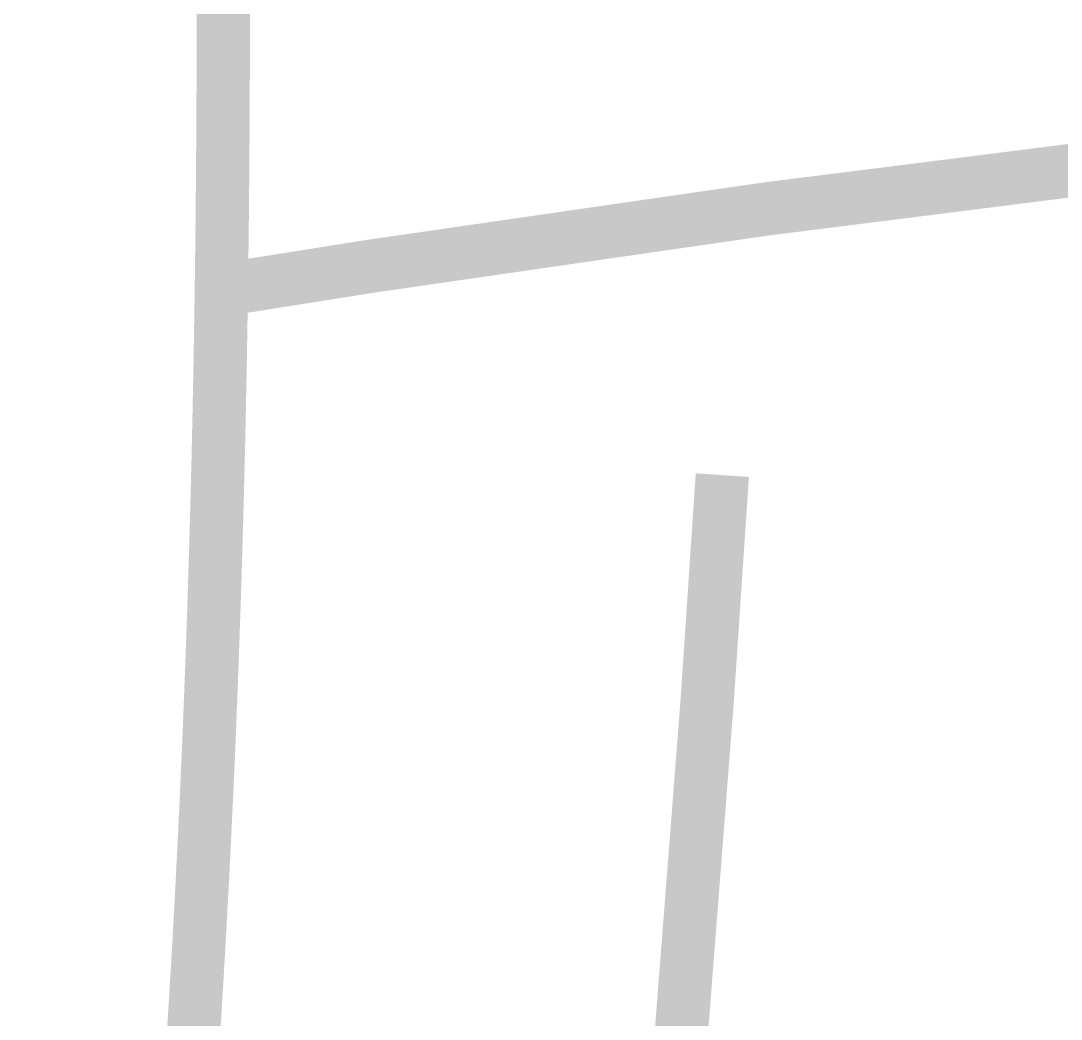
# Model space of a CAD drawing. Header units: inches. Extents: x -300 to 516, y -297 to 231.
# Drawn here: x -23.774 to -21.333, y -168.575 to -166.232 of the extents above; entities that cross this region are included whole.
import ezdxf

# ---------------------------------------------------------------- set-up
doc = ezdxf.new("R2010")
doc.units = ezdxf.units.IN
doc.header["$LTSCALE"] = 24
doc.header["$MEASUREMENT"] = 0
doc.layers.add('EXTERIOR ELEC EQUIP', color=190, linetype='Continuous')

msp = doc.modelspace()

# ---------------------------------------------------------------- linework, layer by layer
at = {"layer": 'EXTERIOR ELEC EQUIP', "color": 60, "const_width": 0.125}
for points in [[(-23.37099, -168.63761), (-23.37088, -168.63593), (-23.37078, -168.63425), (-23.37067, -168.63257), (-23.37056, -168.63089), (-23.37045, -168.62921), (-23.37034, -168.62753), (-23.37024, -168.62584), (-23.37013, -168.62416), (-23.37002, -168.62248), (-23.36991, -168.6208), (-23.36981, -168.61912), (-23.3697, -168.61744), (-23.36959, -168.61576), (-23.36949, -168.61408), (-23.36938, -168.6124), (-23.36927, -168.61072), (-23.36917, -168.60904), (-23.36906, -168.60736), (-23.36895, -168.60568), (-23.36885, -168.604), (-23.36874, -168.60232), (-23.36863, -168.60064), (-23.36853, -168.59896), (-23.36842, -168.59728), (-23.36832, -168.5956), (-23.36821, -168.59392), (-23.3681, -168.59224), (-23.368, -168.59056), (-23.36789, -168.58888), (-23.36779, -168.5872), (-23.36768, -168.58552), (-23.36758, -168.58384), (-23.36747, -168.58216), (-23.36737, -168.58048), (-23.36726, -168.5788), (-23.36716, -168.57712), (-23.36705, -168.57545), (-23.36695, -168.57377), (-23.36684, -168.57209), (-23.36674, -168.57041), (-23.36663, -168.56873), (-23.36653, -168.56705), (-23.36642, -168.56537), (-23.36632, -168.56369), (-23.36622, -168.56201), (-23.36611, -168.56034), (-23.36601, -168.55866), (-23.36591, -168.55698), (-23.3658, -168.5553), (-23.3657, -168.55362), (-23.36559, -168.55194), (-23.36549, -168.55027), (-23.36539, -168.54859), (-23.36528, -168.54691), (-23.36518, -168.54523), (-23.36508, -168.54355), (-23.36498, -168.54188), (-23.36487, -168.5402), (-23.36477, -168.53852), (-23.36467, -168.53684), (-23.36457, -168.53516), (-23.36446, -168.53349), (-23.36436, -168.53181), (-23.36426, -168.53013), (-23.36416, -168.52845), (-23.36405, -168.52678), (-23.36395, -168.5251), (-23.36385, -168.52342), (-23.36375, -168.52174), (-23.36365, -168.52007), (-23.36355, -168.51839), (-23.36344, -168.51671), (-23.36334, -168.51504), (-23.36324, -168.51336), (-23.36314, -168.51168), (-23.36304, -168.51001), (-23.36294, -168.50833), (-23.36284, -168.50665), (-23.36274, -168.50498), (-23.36263, -168.5033), (-23.36253, -168.50162), (-23.36243, -168.49995), (-23.36233, -168.49827), (-23.36223, -168.49659), (-23.36213, -168.49492), (-23.36203, -168.49324), (-23.36193, -168.49156), (-23.36183, -168.48989), (-23.36173, -168.48821), (-23.36163, -168.48654), (-23.36153, -168.48486), (-23.36143, -168.48318), (-23.36133, -168.48151), (-23.36123, -168.47983), (-23.36113, -168.47816), (-23.36104, -168.47648), (-23.36094, -168.47481), (-23.36084, -168.47313), (-23.36074, -168.47145), (-23.36064, -168.46978), (-23.36054, -168.4681), (-23.36044, -168.46643), (-23.36034, -168.46475), (-23.36024, -168.46308), (-23.36015, -168.4614), (-23.36005, -168.45973), (-23.35995, -168.45805), (-23.35985, -168.45638), (-23.35975, -168.4547), (-23.35966, -168.45303), (-23.35956, -168.45135), (-23.35946, -168.44968), (-23.35936, -168.448), (-23.35926, -168.44633), (-23.35917, -168.44465), (-23.35907, -168.44298), (-23.35897, -168.44131), (-23.35888, -168.43963), (-23.35878, -168.43796), (-23.35868, -168.43628), (-23.35858, -168.43461), (-23.35849, -168.43293), (-23.35839, -168.43126), (-23.35829, -168.42959), (-23.3582, -168.42791), (-23.3581, -168.42624), (-23.358, -168.42456), (-23.35791, -168.42289), (-23.35781, -168.42122), (-23.35772, -168.41954), (-23.35762, -168.41787), (-23.35752, -168.4162), (-23.35743, -168.41452), (-23.35733, -168.41285), (-23.35724, -168.41117), (-23.35714, -168.4095), (-23.35705, -168.40783), (-23.35695, -168.40615), (-23.35686, -168.40448), (-23.35676, -168.40281), (-23.35666, -168.40114), (-23.35657, -168.39946), (-23.35647, -168.39779), (-23.35638, -168.39612), (-23.35629, -168.39444), (-23.35619, -168.39277), (-23.3561, -168.3911), (-23.356, -168.38943), (-23.35591, -168.38775), (-23.35581, -168.38608), (-23.35572, -168.38441), (-23.35562, -168.38274), (-23.35553, -168.38106), (-23.35544, -168.37939), (-23.35534, -168.37772), (-23.35525, -168.37605), (-23.35516, -168.37437), (-23.35506, -168.3727), (-23.35497, -168.37103), (-23.35488, -168.36936), (-23.35478, -168.36769), (-23.35469, -168.36601), (-23.3546, -168.36434), (-23.3545, -168.36267), (-23.35441, -168.361), (-23.35432, -168.35933), (-23.35422, -168.35766), (-23.35413, -168.35598), (-23.35404, -168.35431), (-23.35395, -168.35264), (-23.35385, -168.35097), (-23.35376, -168.3493), (-23.35367, -168.34763), (-23.35358, -168.34596), (-23.35349, -168.34429), (-23.35339, -168.34261), (-23.3533, -168.34094), (-23.35321, -168.33927), (-23.35312, -168.3376), (-23.35303, -168.33593), (-23.35294, -168.33426), (-23.35284, -168.33259), (-23.35275, -168.33092), (-23.35266, -168.32925), (-23.35257, -168.32758), (-23.35248, -168.32591), (-23.35239, -168.32424), (-23.3523, -168.32257), (-23.35221, -168.3209), (-23.35212, -168.31923), (-23.35203, -168.31755), (-23.35194, -168.31588), (-23.35185, -168.31421), (-23.35176, -168.31254), (-23.35167, -168.31087), (-23.35158, -168.3092), (-23.35149, -168.30753), (-23.3514, -168.30586), (-23.35131, -168.3042), (-23.35122, -168.30253), (-23.35113, -168.30086), (-23.35104, -168.29919), (-23.35095, -168.29752), (-23.35086, -168.29585), (-23.35077, -168.29418), (-23.35068, -168.29251), (-23.35059, -168.29084), (-23.3505, -168.28917), (-23.35041, -168.2875), (-23.35032, -168.28583), (-23.35023, -168.28416), (-23.35015, -168.28249), (-23.35006, -168.28082), (-23.34997, -168.27916), (-23.34988, -168.27749), (-23.34979, -168.27582), (-23.3497, -168.27415), (-23.34962, -168.27248), (-23.34953, -168.27081), (-23.34944, -168.26914), (-23.34935, -168.26748), (-23.34926, -168.26581), (-23.34918, -168.26414), (-23.34909, -168.26247), (-23.349, -168.2608), (-23.34891, -168.25913), (-23.34883, -168.25747), (-23.34874, -168.2558), (-23.34865, -168.25413), (-23.34857, -168.25246), (-23.34848, -168.25079), (-23.34839, -168.24913), (-23.34831, -168.24746), (-23.34822, -168.24579), (-23.34813, -168.24412), (-23.34805, -168.24245), (-23.34796, -168.24079), (-23.34787, -168.23912), (-23.34779, -168.23745), (-23.3477, -168.23578), (-23.34761, -168.23412), (-23.34753, -168.23245), (-23.34744, -168.23078), (-23.34736, -168.22912), (-23.34727, -168.22745), (-23.34719, -168.22578), (-23.3471, -168.22411), (-23.34702, -168.22245), (-23.34693, -168.22078), (-23.34684, -168.21911), (-23.34676, -168.21745), (-23.34667, -168.21578), (-23.34659, -168.21411), (-23.3465, -168.21245), (-23.34642, -168.21078), (-23.34634, -168.20911), (-23.34625, -168.20745), (-23.34617, -168.20578), (-23.34608, -168.20411), (-23.346, -168.20245), (-23.34591, -168.20078), (-23.34583, -168.19912), (-23.34574, -168.19745), (-23.34566, -168.19578), (-23.34558, -168.19412), (-23.34549, -168.19245), (-23.34541, -168.19079), (-23.34533, -168.18912), (-23.34524, -168.18745), (-23.34516, -168.18579), (-23.34508, -168.18412), (-23.34499, -168.18246), (-23.34491, -168.18079), (-23.34483, -168.17913), (-23.34474, -168.17746), (-23.34466, -168.1758), (-23.34458, -168.17413), (-23.34449, -168.17247), (-23.34441, -168.1708), (-23.34433, -168.16913), (-23.34425, -168.16747), (-23.34416, -168.1658), (-23.34408, -168.16414), (-23.344, -168.16247), (-23.34392, -168.16081), (-23.34384, -168.15915), (-23.34375, -168.15748), (-23.34367, -168.15582), (-23.34359, -168.15415), (-23.34351, -168.15249), (-23.34343, -168.15082), (-23.34335, -168.14916), (-23.34326, -168.14749), (-23.34318, -168.14583), (-23.3431, -168.14416), (-23.34302, -168.1425), (-23.34294, -168.14084), (-23.34286, -168.13917), (-23.34278, -168.13751), (-23.3427, -168.13584), (-23.34262, -168.13418), (-23.34254, -168.13252), (-23.34245, -168.13085), (-23.34237, -168.12919), (-23.34229, -168.12752), (-23.34221, -168.12586), (-23.34213, -168.1242), (-23.34205, -168.12253), (-23.34197, -168.12087), (-23.34189, -168.11921), (-23.34181, -168.11754), (-23.34173, -168.11588), (-23.34165, -168.11422), (-23.34157, -168.11255), (-23.34149, -168.11089), (-23.34142, -168.10923), (-23.34134, -168.10756), (-23.34126, -168.1059), (-23.34118, -168.10424), (-23.3411, -168.10258), (-23.34102, -168.10091), (-23.34094, -168.09925), (-23.34086, -168.09759), (-23.34078, -168.09592), (-23.3407, -168.09426), (-23.34063, -168.0926), (-23.34055, -168.09094), (-23.34047, -168.08927), (-23.34039, -168.08761), (-23.34031, -168.08595), (-23.34023, -168.08429), (-23.34016, -168.08263), (-23.34008, -168.08096), (-23.34, -168.0793), (-23.33992, -168.07764), (-23.33985, -168.07598), (-23.33977, -168.07432), (-23.33969, -168.07265), (-23.33961, -168.07099), (-23.33954, -168.06933), (-23.33946, -168.06767), (-23.33938, -168.06601), (-23.3393, -168.06434), (-23.33923, -168.06268), (-23.33915, -168.06102), (-23.33907, -168.05936), (-23.339, -168.0577), (-23.33892, -168.05604), (-23.33884, -168.05438), (-23.33877, -168.05272), (-23.33869, -168.05105), (-23.33862, -168.04939), (-23.33854, -168.04773), (-23.33846, -168.04607), (-23.33839, -168.04441), (-23.33831, -168.04275), (-23.33824, -168.04109), (-23.33816, -168.03943), (-23.33808, -168.03777), (-23.33801, -168.03611), (-23.33793, -168.03445), (-23.33786, -168.03278), (-23.33778, -168.03112), (-23.33771, -168.02946), (-23.33763, -168.0278), (-23.33756, -168.02614), (-23.33748, -168.02448), (-23.33741, -168.02282), (-23.33733, -168.02116), (-23.33726, -168.0195), (-23.33718, -168.01784), (-23.33711, -168.01618), (-23.33703, -168.01452), (-23.33696, -168.01286), (-23.33688, -168.0112), (-23.33681, -168.00954), (-23.33674, -168.00788), (-23.33666, -168.00622), (-23.33659, -168.00456), (-23.33651, -168.0029), (-23.33644, -168.00125), (-23.33637, -167.99959), (-23.33629, -167.99793), (-23.33622, -167.99627), (-23.33615, -167.99461), (-23.33607, -167.99295), (-23.336, -167.99129), (-23.33593, -167.98963), (-23.33585, -167.98797), (-23.33578, -167.98631), (-23.33571, -167.98465), (-23.33563, -167.98299), (-23.33556, -167.98134), (-23.33549, -167.97968), (-23.33542, -167.97802), (-23.33534, -167.97636), (-23.33527, -167.9747), (-23.3352, -167.97304), (-23.33513, -167.97138), (-23.33505, -167.96973), (-23.33498, -167.96807), (-23.33491, -167.96641), (-23.33484, -167.96475), (-23.33477, -167.96309), (-23.33469, -167.96143), (-23.33462, -167.95978), (-23.33455, -167.95812), (-23.33448, -167.95646), (-23.33441, -167.9548), (-23.33434, -167.95314), (-23.33427, -167.95149), (-23.33419, -167.94983), (-23.33412, -167.94817), (-23.33405, -167.94651), (-23.33398, -167.94486), (-23.33391, -167.9432), (-23.33384, -167.94154), (-23.33377, -167.93988), (-23.3337, -167.93823), (-23.33363, -167.93657), (-23.33356, -167.93491), (-23.33349, -167.93325), (-23.33342, -167.9316), (-23.33335, -167.92994), (-23.33328, -167.92828), (-23.33321, -167.92662), (-23.33314, -167.92497), (-23.33307, -167.92331), (-23.333, -167.92165), (-23.33293, -167.92), (-23.33286, -167.91834), (-23.33279, -167.91668), (-23.33272, -167.91503), (-23.33265, -167.91337), (-23.33258, -167.91171), (-23.33251, -167.91006), (-23.33244, -167.9084), (-23.33237, -167.90674), (-23.33231, -167.90509), (-23.33224, -167.90343), (-23.33217, -167.90178), (-23.3321, -167.90012), (-23.33203, -167.89846), (-23.33196, -167.89681), (-23.33189, -167.89515), (-23.33183, -167.8935), (-23.33176, -167.89184), (-23.33169, -167.89018), (-23.33162, -167.88853), (-23.33155, -167.88687), (-23.33148, -167.88522), (-23.33142, -167.88356), (-23.33135, -167.88191), (-23.33128, -167.88025), (-23.33121, -167.8786), (-23.33115, -167.87694), (-23.33108, -167.87528), (-23.33101, -167.87363), (-23.33094, -167.87197), (-23.33088, -167.87032), (-23.33081, -167.86866), (-23.33074, -167.86701), (-23.33068, -167.86535), (-23.33061, -167.8637), (-23.33054, -167.86204), (-23.33048, -167.86039), (-23.33041, -167.85873), (-23.33034, -167.85708), (-23.33028, -167.85542), (-23.33021, -167.85377), (-23.33014, -167.85212), (-23.33008, -167.85046), (-23.33001, -167.84881), (-23.32995, -167.84715), (-23.32988, -167.8455), (-23.32981, -167.84384), (-23.32975, -167.84219), (-23.32968, -167.84053), (-23.32962, -167.83888), (-23.32955, -167.83723), (-23.32949, -167.83557), (-23.32942, -167.83392), (-23.32935, -167.83226), (-23.32929, -167.83061), (-23.32922, -167.82896), (-23.32916, -167.8273), (-23.32909, -167.82565), (-23.32903, -167.824), (-23.32896, -167.82234), (-23.3289, -167.82069), (-23.32884, -167.81904), (-23.32877, -167.81738), (-23.32871, -167.81573), (-23.32864, -167.81408), (-23.32858, -167.81242), (-23.32851, -167.81077), (-23.32845, -167.80912), (-23.32839, -167.80746), (-23.32832, -167.80581), (-23.32826, -167.80416), (-23.32819, -167.8025), (-23.32813, -167.80085), (-23.32807, -167.7992), (-23.328, -167.79754), (-23.32794, -167.79589), (-23.32788, -167.79424), (-23.32781, -167.79259), (-23.32775, -167.79093), (-23.32769, -167.78928), (-23.32762, -167.78763), (-23.32756, -167.78598), (-23.3275, -167.78432), (-23.32743, -167.78267), (-23.32737, -167.78102), (-23.32731, -167.77937), (-23.32725, -167.77772), (-23.32718, -167.77606), (-23.32712, -167.77441), (-23.32706, -167.77276), (-23.327, -167.77111), (-23.32693, -167.76946), (-23.32687, -167.7678), (-23.32681, -167.76615), (-23.32675, -167.7645), (-23.32669, -167.76285), (-23.32662, -167.7612), (-23.32656, -167.75955), (-23.3265, -167.75789), (-23.32644, -167.75624), (-23.32638, -167.75459), (-23.32632, -167.75294), (-23.32626, -167.75129), (-23.32619, -167.74964), (-23.32613, -167.74799), (-23.32607, -167.74633), (-23.32601, -167.74468), (-23.32595, -167.74303), (-23.32589, -167.74138), (-23.32583, -167.73973), (-23.32577, -167.73808), (-23.32571, -167.73643), (-23.32565, -167.73478), (-23.32559, -167.73313), (-23.32553, -167.73148), (-23.32547, -167.72983), (-23.3254, -167.72818), (-23.32534, -167.72652), (-23.32528, -167.72487), (-23.32522, -167.72322), (-23.32516, -167.72157), (-23.3251, -167.71992), (-23.32505, -167.71827), (-23.32499, -167.71662), (-23.32493, -167.71497), (-23.32487, -167.71332), (-23.32481, -167.71167), (-23.32475, -167.71002), (-23.32469, -167.70837), (-23.32463, -167.70672), (-23.32457, -167.70507), (-23.32451, -167.70342), (-23.32445, -167.70177), (-23.32439, -167.70012), (-23.32433, -167.69847), (-23.32428, -167.69682), (-23.32422, -167.69518), (-23.32416, -167.69353), (-23.3241, -167.69188), (-23.32404, -167.69023), (-23.32398, -167.68858), (-23.32393, -167.68693), (-23.32387, -167.68528), (-23.32381, -167.68363), (-23.32375, -167.68198), (-23.32369, -167.68033), (-23.32364, -167.67868), (-23.32358, -167.67703), (-23.32352, -167.67539), (-23.32346, -167.67374), (-23.3234, -167.67209), (-23.32335, -167.67044), (-23.32329, -167.66879), (-23.32323, -167.66714), (-23.32318, -167.66549), (-23.32312, -167.66384), (-23.32306, -167.6622), (-23.323, -167.66055), (-23.32295, -167.6589), (-23.32289, -167.65725), (-23.32283, -167.6556), (-23.32278, -167.65395), (-23.32272, -167.65231), (-23.32266, -167.65066), (-23.32261, -167.64901), (-23.32255, -167.64736), (-23.32249, -167.64571), (-23.32244, -167.64407), (-23.32238, -167.64242), (-23.32233, -167.64077), (-23.32227, -167.63912), (-23.32221, -167.63748), (-23.32216, -167.63583), (-23.3221, -167.63418), (-23.32205, -167.63253), (-23.32199, -167.63089), (-23.32194, -167.62924), (-23.32188, -167.62759), (-23.32183, -167.62594), (-23.32177, -167.6243), (-23.32171, -167.62265), (-23.32166, -167.621), (-23.3216, -167.61935), (-23.32155, -167.61771), (-23.32149, -167.61606), (-23.32144, -167.61441), (-23.32139, -167.61277), (-23.32133, -167.61112), (-23.32128, -167.60947), (-23.32122, -167.60783), (-23.32117, -167.60618), (-23.32111, -167.60453), (-23.32106, -167.60289), (-23.321, -167.60124), (-23.32095, -167.59959), (-23.3209, -167.59795), (-23.32084, -167.5963), (-23.32079, -167.59465), (-23.32073, -167.59301), (-23.32068, -167.59136), (-23.32063, -167.58972), (-23.32057, -167.58807), (-23.32052, -167.58642), (-23.32047, -167.58478), (-23.32041, -167.58313), (-23.32036, -167.58149), (-23.32031, -167.57984), (-23.32025, -167.57819), (-23.3202, -167.57655), (-23.32015, -167.5749), (-23.32009, -167.57326), (-23.32004, -167.57161), (-23.31999, -167.56997), (-23.31994, -167.56832), (-23.31988, -167.56668), (-23.31983, -167.56503), (-23.31978, -167.56338), (-23.31973, -167.56174), (-23.31967, -167.56009), (-23.31962, -167.55845), (-23.31957, -167.5568), (-23.31952, -167.55516), (-23.31947, -167.55351), (-23.31941, -167.55187), (-23.31936, -167.55022), (-23.31931, -167.54858), (-23.31926, -167.54693), (-23.31921, -167.54529), (-23.31916, -167.54364), (-23.3191, -167.542), (-23.31905, -167.54036), (-23.319, -167.53871), (-23.31895, -167.53707), (-23.3189, -167.53542), (-23.31885, -167.53378), (-23.3188, -167.53213), (-23.31875, -167.53049), (-23.3187, -167.52884), (-23.31864, -167.5272), (-23.31859, -167.52556), (-23.31854, -167.52391), (-23.31849, -167.52227), (-23.31844, -167.52062), (-23.31839, -167.51898), (-23.31834, -167.51734), (-23.31829, -167.51569), (-23.31824, -167.51405), (-23.31819, -167.5124), (-23.31814, -167.51076), (-23.31809, -167.50912), (-23.31804, -167.50747), (-23.31799, -167.50583), (-23.31794, -167.50419), (-23.31789, -167.50254), (-23.31784, -167.5009), (-23.31779, -167.49926), (-23.31774, -167.49761), (-23.31769, -167.49597), (-23.31764, -167.49433), (-23.3176, -167.49268), (-23.31755, -167.49104), (-23.3175, -167.4894), (-23.31745, -167.48775), (-23.3174, -167.48611), (-23.31735, -167.48447), (-23.3173, -167.48283), (-23.31725, -167.48118), (-23.3172, -167.47954), (-23.31716, -167.4779), (-23.31711, -167.47626), (-23.31706, -167.47461), (-23.31701, -167.47297), (-23.31696, -167.47133), (-23.31691, -167.46969), (-23.31687, -167.46804), (-23.31682, -167.4664), (-23.31677, -167.46476), (-23.31672, -167.46312), (-23.31667, -167.46147), (-23.31663, -167.45983), (-23.31658, -167.45819), (-23.31653, -167.45655), (-23.31648, -167.45491), (-23.31644, -167.45326), (-23.31639, -167.45162), (-23.31634, -167.44998), (-23.31629, -167.44834), (-23.31625, -167.4467), (-23.3162, -167.44506), (-23.31615, -167.44341), (-23.31611, -167.44177), (-23.31606, -167.44013), (-23.31601, -167.43849), (-23.31597, -167.43685), (-23.31592, -167.43521), (-23.31587, -167.43357), (-23.31583, -167.43192), (-23.31578, -167.43028), (-23.31573, -167.42864), (-23.31569, -167.427), (-23.31564, -167.42536), (-23.3156, -167.42372), (-23.31555, -167.42208), (-23.3155, -167.42044), (-23.31546, -167.4188), (-23.31541, -167.41715), (-23.31537, -167.41551), (-23.31532, -167.41387), (-23.31527, -167.41223), (-23.31523, -167.41059), (-23.31518, -167.40895), (-23.31514, -167.40731), (-23.31509, -167.40567), (-23.31505, -167.40403), (-23.315, -167.40239), (-23.31496, -167.40075), (-23.31491, -167.39911), (-23.31487, -167.39747), (-23.31482, -167.39583), (-23.31478, -167.39419), (-23.31473, -167.39255), (-23.31469, -167.39091), (-23.31464, -167.38927), (-23.3146, -167.38763), (-23.31456, -167.38599), (-23.31451, -167.38435), (-23.31447, -167.38271), (-23.31442, -167.38107), (-23.31438, -167.37943), (-23.31433, -167.37779), (-23.31429, -167.37615), (-23.31425, -167.37451), (-23.3142, -167.37287), (-23.31416, -167.37123), (-23.31411, -167.36959), (-23.31407, -167.36795), (-23.31403, -167.36632), (-23.31398, -167.36468), (-23.31394, -167.36304), (-23.3139, -167.3614), (-23.31385, -167.35976), (-23.31381, -167.35812), (-23.31377, -167.35648), (-23.31372, -167.35484), (-23.31368, -167.3532), (-23.31364, -167.35156), (-23.3136, -167.34993), (-23.31355, -167.34829), (-23.31351, -167.34665), (-23.31347, -167.34501), (-23.31342, -167.34337), (-23.31338, -167.34173), (-23.31334, -167.34009), (-23.3133, -167.33846), (-23.31326, -167.33682), (-23.31321, -167.33518), (-23.31317, -167.33354), (-23.31313, -167.3319), (-23.31309, -167.33026), (-23.31305, -167.32863), (-23.313, -167.32699), (-23.31296, -167.32535), (-23.31292, -167.32371), (-23.31288, -167.32207), (-23.31284, -167.32044), (-23.31279, -167.3188), (-23.31275, -167.31716), (-23.31271, -167.31552), (-23.31267, -167.31389), (-23.31263, -167.31225), (-23.31259, -167.31061), (-23.31255, -167.30897), (-23.31251, -167.30734), (-23.31247, -167.3057), (-23.31242, -167.30406), (-23.31238, -167.30242), (-23.31234, -167.30079), (-23.3123, -167.29915), (-23.31226, -167.29751), (-23.31222, -167.29587), (-23.31218, -167.29424), (-23.31214, -167.2926), (-23.3121, -167.29096), (-23.31206, -167.28933), (-23.31202, -167.28769), (-23.31198, -167.28605), (-23.31194, -167.28442), (-23.3119, -167.28278), (-23.31186, -167.28114), (-23.31182, -167.27951), (-23.31178, -167.27787), (-23.31174, -167.27623), (-23.3117, -167.2746), (-23.31166, -167.27296), (-23.31162, -167.27132), (-23.31158, -167.26969), (-23.31154, -167.26805), (-23.3115, -167.26642), (-23.31146, -167.26478), (-23.31143, -167.26314), (-23.31139, -167.26151), (-23.31135, -167.25987), (-23.31131, -167.25824), (-23.31127, -167.2566), (-23.31123, -167.25496), (-23.31119, -167.25333), (-23.31115, -167.25169), (-23.31112, -167.25006), (-23.31108, -167.24842), (-23.31104, -167.24678), (-23.311, -167.24515), (-23.31096, -167.24351), (-23.31092, -167.24188), (-23.31089, -167.24024), (-23.31085, -167.23861), (-23.31081, -167.23697), (-23.31077, -167.23534), (-23.31073, -167.2337), (-23.3107, -167.23207), (-23.31066, -167.23043), (-23.31062, -167.2288), (-23.31058, -167.22716), (-23.31055, -167.22553), (-23.31051, -167.22389), (-23.31047, -167.22226), (-23.31043, -167.22062), (-23.3104, -167.21899), (-23.31036, -167.21735), (-23.31032, -167.21572), (-23.31028, -167.21408), (-23.31025, -167.21245), (-23.31021, -167.21081), (-23.31017, -167.20918), (-23.31014, -167.20754), (-23.3101, -167.20591), (-23.31006, -167.20428), (-23.31003, -167.20264), (-23.30999, -167.20101), (-23.30995, -167.19937), (-23.30992, -167.19774), (-23.30988, -167.1961), (-23.30985, -167.19447), (-23.30981, -167.19284), (-23.30977, -167.1912), (-23.30974, -167.18957), (-23.3097, -167.18793), (-23.30967, -167.1863), (-23.30963, -167.18467), (-23.30959, -167.18303), (-23.30956, -167.1814), (-23.30952, -167.17977), (-23.30949, -167.17813), (-23.30945, -167.1765), (-23.30942, -167.17487), (-23.30938, -167.17323), (-23.30935, -167.1716), (-23.30931, -167.16996), (-23.30928, -167.16833), (-23.30924, -167.1667), (-23.3092, -167.16507), (-23.30917, -167.16343), (-23.30914, -167.1618), (-23.3091, -167.16017), (-23.30907, -167.15853), (-23.30903, -167.1569), (-23.309, -167.15527), (-23.30896, -167.15363), (-23.30893, -167.152), (-23.30889, -167.15037), (-23.30886, -167.14874), (-23.30882, -167.1471), (-23.30879, -167.14547), (-23.30876, -167.14384), (-23.30872, -167.14221), (-23.30869, -167.14057), (-23.30865, -167.13894), (-23.30862, -167.13731), (-23.30859, -167.13568), (-23.30855, -167.13404), (-23.30852, -167.13241), (-23.30849, -167.13078), (-23.30845, -167.12915), (-23.30842, -167.12751), (-23.30839, -167.12588), (-23.30835, -167.12425), (-23.30832, -167.12262), (-23.30829, -167.12099), (-23.30825, -167.11936), (-23.30822, -167.11772), (-23.30819, -167.11609), (-23.30815, -167.11446), (-23.30812, -167.11283), (-23.30809, -167.1112), (-23.30805, -167.10956), (-23.30802, -167.10793), (-23.30799, -167.1063), (-23.30796, -167.10467), (-23.30792, -167.10304), (-23.30789, -167.10141), (-23.30786, -167.09978), (-23.30783, -167.09815), (-23.3078, -167.09651), (-23.30776, -167.09488), (-23.30773, -167.09325), (-23.3077, -167.09162), (-23.30767, -167.08999), (-23.30764, -167.08836), (-23.3076, -167.08673), (-23.30757, -167.0851), (-23.30754, -167.08347), (-23.30751, -167.08184), (-23.30748, -167.0802), (-23.30745, -167.07857), (-23.30741, -167.07694), (-23.30738, -167.07531), (-23.30735, -167.07368), (-23.30732, -167.07205), (-23.30729, -167.07042), (-23.30726, -167.06879), (-23.30723, -167.06716), (-23.3072, -167.06553), (-23.30717, -167.0639), (-23.30713, -167.06227), (-23.3071, -167.06064), (-23.30707, -167.05901), (-23.30704, -167.05738), (-23.30701, -167.05575), (-23.30698, -167.05412), (-23.30695, -167.05249), (-23.30692, -167.05086), (-23.30689, -167.04923), (-23.30686, -167.0476), (-23.30683, -167.04597), (-23.3068, -167.04434), (-23.30677, -167.04271), (-23.30674, -167.04108), (-23.30671, -167.03945), (-23.30668, -167.03782), (-23.30665, -167.03619), (-23.30662, -167.03456), (-23.30659, -167.03293), (-23.30656, -167.03131), (-23.30653, -167.02968), (-23.3065, -167.02805), (-23.30647, -167.02642), (-23.30644, -167.02479), (-23.30641, -167.02316), (-23.30639, -167.02153), (-23.30636, -167.0199), (-23.30633, -167.01827), (-23.3063, -167.01664), (-23.30627, -167.01502), (-23.30624, -167.01339), (-23.30621, -167.01176), (-23.30618, -167.01013), (-23.30615, -167.0085), (-23.30613, -167.00687), (-23.3061, -167.00524), (-23.30607, -167.00361), (-23.30604, -167.00199), (-23.30601, -167.00036), (-23.30598, -166.99873), (-23.30596, -166.9971), (-23.30593, -166.99547), (-23.3059, -166.99384), (-23.30587, -166.99222), (-23.30584, -166.99059), (-23.30582, -166.98896), (-23.30579, -166.98733), (-23.30576, -166.9857), (-23.30573, -166.98408), (-23.3057, -166.98245), (-23.30568, -166.98082), (-23.30565, -166.97919), (-23.30562, -166.97757), (-23.30559, -166.97594), (-23.30557, -166.97431), (-23.30554, -166.97268), (-23.30551, -166.97105), (-23.30549, -166.96943), (-23.30546, -166.9678), (-23.30543, -166.96617), (-23.3054, -166.96454), (-23.30538, -166.96292), (-23.30535, -166.96129), (-23.30532, -166.95966), (-23.3053, -166.95804), (-23.30527, -166.95641), (-23.30524, -166.95478), (-23.30522, -166.95315), (-23.30519, -166.95153), (-23.30516, -166.9499), (-23.30514, -166.94827), (-23.30511, -166.94665), (-23.30509, -166.94502), (-23.30506, -166.94339), (-23.30503, -166.94177), (-23.30501, -166.94014), (-23.30498, -166.93851), (-23.30496, -166.93689), (-23.30493, -166.93526), (-23.3049, -166.93363), (-23.30488, -166.93201), (-23.30485, -166.93038), (-23.30483, -166.92875), (-23.3048, -166.92713), (-23.30478, -166.9255), (-23.30475, -166.92388), (-23.30473, -166.92225), (-23.3047, -166.92062), (-23.30468, -166.919), (-23.30465, -166.91737), (-23.30463, -166.91575), (-23.3046, -166.91412), (-23.30458, -166.91249), (-23.30455, -166.91087), (-23.30453, -166.90924), (-23.3045, -166.90762), (-23.30448, -166.90599), (-23.30445, -166.90436), (-23.30443, -166.90274), (-23.3044, -166.90111), (-23.30438, -166.89949), (-23.30435, -166.89786), (-23.30433, -166.89624), (-23.30431, -166.89461), (-23.30428, -166.89299), (-23.30426, -166.89136), (-23.30423, -166.88974), (-23.30421, -166.88811), (-23.30419, -166.88649), (-23.30416, -166.88486), (-23.30414, -166.88324), (-23.30411, -166.88161), (-23.30409, -166.87999), (-23.30407, -166.87836), (-23.30404, -166.87674), (-23.30402, -166.87511), (-23.304, -166.87349), (-23.30397, -166.87186), (-23.30395, -166.87024), (-23.30393, -166.86861), (-23.3039, -166.86699), (-23.30388, -166.86536), (-23.30386, -166.86374), (-23.30383, -166.86211), (-23.30381, -166.86049), (-23.30379, -166.85886), (-23.30376, -166.85724), (-23.30374, -166.85562), (-23.30372, -166.85399), (-23.3037, -166.85237), (-23.30367, -166.85074), (-23.30365, -166.84912), (-23.30363, -166.8475), (-23.30361, -166.84587), (-23.30358, -166.84425), (-23.30356, -166.84262), (-23.30354, -166.841), (-23.30352, -166.83938), (-23.3035, -166.83775), (-23.30347, -166.83613), (-23.30345, -166.8345), (-23.30343, -166.83288), (-23.30341, -166.83126), (-23.30339, -166.82963), (-23.30336, -166.82801), (-23.30334, -166.82639), (-23.30332, -166.82476), (-23.3033, -166.82314), (-23.30328, -166.82152), (-23.30326, -166.81989), (-23.30323, -166.81827), (-23.30321, -166.81665), (-23.30319, -166.81502), (-23.30317, -166.8134), (-23.30315, -166.81178), (-23.30313, -166.81015), (-23.30311, -166.80853), (-23.30309, -166.80691), (-23.30307, -166.80529), (-23.30304, -166.80366), (-23.30302, -166.80204), (-23.303, -166.80042), (-23.30298, -166.79879), (-23.30296, -166.79717), (-23.30294, -166.79555), (-23.30292, -166.79393), (-23.3029, -166.7923), (-23.30288, -166.79068), (-23.30286, -166.78906), (-23.30284, -166.78744), (-23.30282, -166.78581), (-23.3028, -166.78419), (-23.30278, -166.78257), (-23.30276, -166.78095), (-23.30274, -166.77933), (-23.30272, -166.7777), (-23.3027, -166.77608), (-23.30268, -166.77446), (-23.30266, -166.77284), (-23.30264, -166.77122), (-23.30262, -166.76959), (-23.3026, -166.76797), (-23.30258, -166.76635), (-23.30256, -166.76473), (-23.30254, -166.76311), (-23.30252, -166.76149), (-23.3025, -166.75986), (-23.30249, -166.75824), (-23.30247, -166.75662), (-23.30245, -166.755), (-23.30243, -166.75338), (-23.30241, -166.75176), (-23.30239, -166.75013), (-23.30237, -166.74851), (-23.30235, -166.74689), (-23.30233, -166.74527), (-23.30232, -166.74365), (-23.3023, -166.74203), (-23.30228, -166.74041), (-23.30226, -166.73879), (-23.30224, -166.73717), (-23.30222, -166.73554), (-23.3022, -166.73392), (-23.30219, -166.7323), (-23.30217, -166.73068), (-23.30215, -166.72906), (-23.30213, -166.72744), (-23.30211, -166.72582), (-23.3021, -166.7242), (-23.30208, -166.72258), (-23.30206, -166.72096), (-23.30204, -166.71934), (-23.30202, -166.71772), (-23.30201, -166.7161), (-23.30199, -166.71448), (-23.30197, -166.71286), (-23.30195, -166.71124), (-23.30194, -166.70962), (-23.30192, -166.708), (-23.3019, -166.70638), (-23.30189, -166.70476), (-23.30187, -166.70314), (-23.30185, -166.70152), (-23.30183, -166.6999), (-23.30182, -166.69828), (-23.3018, -166.69666), (-23.30178, -166.69504), (-23.30177, -166.69342), (-23.30175, -166.6918), (-23.30173, -166.69018), (-23.30172, -166.68856), (-23.3017, -166.68694), (-23.30168, -166.68532), (-23.30167, -166.6837), (-23.30165, -166.68208), (-23.30163, -166.68046), (-23.30162, -166.67884), (-23.3016, -166.67722), (-23.30158, -166.6756), (-23.30157, -166.67398), (-23.30155, -166.67236), (-23.30154, -166.67074), (-23.30152, -166.66912), (-23.3015, -166.6675), (-23.30149, -166.66589), (-23.30147, -166.66427), (-23.30146, -166.66265), (-23.30144, -166.66103), (-23.30143, -166.65941), (-23.30141, -166.65779), (-23.30139, -166.65617), (-23.30138, -166.65455), (-23.30136, -166.65294), (-23.30135, -166.65132), (-23.30133, -166.6497), (-23.30132, -166.64808), (-23.3013, -166.64646), (-23.30129, -166.64484), (-23.30127, -166.64322), (-23.30126, -166.64161), (-23.30124, -166.63999), (-23.30123, -166.63837), (-23.30121, -166.63675), (-23.3012, -166.63513), (-23.30118, -166.63351), (-23.30117, -166.6319), (-23.30115, -166.63028), (-23.30114, -166.62866), (-23.30112, -166.62704), (-23.30111, -166.62542), (-23.3011, -166.62381), (-23.30108, -166.62219), (-23.30107, -166.62057), (-23.30105, -166.61895), (-23.30104, -166.61733), (-23.30102, -166.61572), (-23.30101, -166.6141), (-23.301, -166.61248), (-23.30098, -166.61086), (-23.30097, -166.60925), (-23.30095, -166.60763), (-23.30094, -166.60601), (-23.30093, -166.60439), (-23.30091, -166.60278), (-23.3009, -166.60116), (-23.30089, -166.59954), (-23.30087, -166.59793), (-23.30086, -166.59631), (-23.30085, -166.59469), (-23.30083, -166.59307), (-23.30082, -166.59146), (-23.30081, -166.58984), (-23.30079, -166.58822), (-23.30078, -166.58661), (-23.30077, -166.58499), (-23.30075, -166.58337), (-23.30074, -166.58176), (-23.30073, -166.58014), (-23.30071, -166.57852), (-23.3007, -166.57691), (-23.30069, -166.57529), (-23.30068, -166.57367), (-23.30066, -166.57206), (-23.30065, -166.57044), (-23.30064, -166.56882), (-23.30063, -166.56721), (-23.30061, -166.56559), (-23.3006, -166.56397), (-23.30059, -166.56236), (-23.30058, -166.56074), (-23.30056, -166.55913), (-23.30055, -166.55751), (-23.30054, -166.55589), (-23.30053, -166.55428), (-23.30052, -166.55266), (-23.3005, -166.55105), (-23.30049, -166.54943), (-23.30048, -166.54781), (-23.30047, -166.5462), (-23.30046, -166.54458), (-23.30045, -166.54297), (-23.30043, -166.54135), (-23.30042, -166.53973), (-23.30041, -166.53812), (-23.3004, -166.5365), (-23.30039, -166.53489), (-23.30038, -166.53327), (-23.30037, -166.53166), (-23.30035, -166.53004), (-23.30034, -166.52843), (-23.30033, -166.52681), (-23.30032, -166.5252), (-23.30031, -166.52358), (-23.3003, -166.52197), (-23.30029, -166.52035), (-23.30028, -166.51874), (-23.30027, -166.51712), (-23.30026, -166.51551), (-23.30025, -166.51389), (-23.30023, -166.51228), (-23.30022, -166.51066), (-23.30021, -166.50905), (-23.3002, -166.50743), (-23.30019, -166.50582), (-23.30018, -166.5042), (-23.30017, -166.50259), (-23.30016, -166.50097), (-23.30015, -166.49936), (-23.30014, -166.49774), (-23.30013, -166.49613), (-23.30012, -166.49451), (-23.30011, -166.4929), (-23.3001, -166.49129), (-23.30009, -166.48967), (-23.30008, -166.48806), (-23.30007, -166.48644), (-23.30006, -166.48483), (-23.30005, -166.48321), (-23.30004, -166.4816), (-23.30003, -166.47999), (-23.30002, -166.47837), (-23.30001, -166.47676), (-23.3, -166.47514), (-23.3, -166.47353), (-23.29999, -166.47192), (-23.29998, -166.4703), (-23.29997, -166.46869), (-23.29996, -166.46707), (-23.29995, -166.46546), (-23.29994, -166.46385), (-23.29993, -166.46223), (-23.29992, -166.46062), (-23.29991, -166.45901), (-23.29991, -166.45739), (-23.2999, -166.45578), (-23.29989, -166.45417), (-23.29988, -166.45255), (-23.29987, -166.45094), (-23.29986, -166.44933), (-23.29985, -166.44771), (-23.29984, -166.4461), (-23.29984, -166.44449), (-23.29983, -166.44287), (-23.29982, -166.44126), (-23.29981, -166.43965), (-23.2998, -166.43803), (-23.2998, -166.43642), (-23.29979, -166.43481), (-23.29978, -166.4332), (-23.29977, -166.43158), (-23.29976, -166.42997), (-23.29976, -166.42836), (-23.29975, -166.42675), (-23.29974, -166.42513), (-23.29973, -166.42352), (-23.29972, -166.42191), (-23.29972, -166.42029), (-23.29971, -166.41868), (-23.2997, -166.41707), (-23.29969, -166.41546), (-23.29969, -166.41385), (-23.29968, -166.41223), (-23.29967, -166.41062), (-23.29966, -166.40901), (-23.29966, -166.4074), (-23.29965, -166.40578), (-23.29964, -166.40417), (-23.29964, -166.40256), (-23.29963, -166.40095), (-23.29962, -166.39934), (-23.29962, -166.39772), (-23.29961, -166.39611), (-23.2996, -166.3945), (-23.2996, -166.39289), (-23.29959, -166.39128), (-23.29958, -166.38966), (-23.29958, -166.38805), (-23.29957, -166.38644), (-23.29956, -166.38483), (-23.29956, -166.38322), (-23.29955, -166.38161), (-23.29954, -166.38), (-23.29954, -166.37838), (-23.29953, -166.37677), (-23.29952, -166.37516), (-23.29952, -166.37355), (-23.29951, -166.37194), (-23.29951, -166.37033), (-23.2995, -166.36872), (-23.29949, -166.36711), (-23.29949, -166.36549), (-23.29948, -166.36388), (-23.29948, -166.36227), (-23.29947, -166.36066), (-23.29947, -166.35905), (-23.29946, -166.35744), (-23.29945, -166.35583), (-23.29945, -166.35422), (-23.29944, -166.35261), (-23.29944, -166.351), (-23.29943, -166.34939), (-23.29943, -166.34777), (-23.29942, -166.34616), (-23.29942, -166.34455), (-23.29941, -166.34294), (-23.29941, -166.34133), (-23.2994, -166.33972), (-23.2994, -166.33811), (-23.29939, -166.3365), (-23.29939, -166.33489), (-23.29938, -166.33328), (-23.29938, -166.33167), (-23.29937, -166.33006), (-23.29937, -166.32845), (-23.29936, -166.32684), (-23.29936, -166.32523), (-23.29935, -166.32362), (-23.29935, -166.32201), (-23.29934, -166.3204), (-23.29934, -166.31879), (-23.29934, -166.31718), (-23.29933, -166.31557), (-23.29933, -166.31396), (-23.29932, -166.31235), (-23.29932, -166.31074), (-23.29931, -166.30913), (-23.29931, -166.30752), (-23.29931, -166.30591), (-23.2993, -166.3043), (-23.2993, -166.30269), (-23.29929, -166.30108), (-23.29929, -166.29947), (-23.29929, -166.29787), (-23.29928, -166.29626), (-23.29928, -166.29465), (-23.29928, -166.29304), (-23.29927, -166.29143), (-23.29927, -166.28982), (-23.29926, -166.28821), (-23.29926, -166.2866), (-23.29926, -166.28499), (-23.29925, -166.28338), (-23.29925, -166.28177), (-23.29925, -166.28016), (-23.29924, -166.27856), (-23.29924, -166.27695), (-23.29924, -166.27534), (-23.29924, -166.27373), (-23.29923, -166.27212), (-23.29923, -166.27051), (-23.29923, -166.2689), (-23.29922, -166.26729), (-23.29922, -166.26569), (-23.29922, -166.26408), (-23.29922, -166.26247), (-23.29921, -166.26086), (-23.29921, -166.25925), (-23.29921, -166.25764), (-23.29921, -166.25604), (-23.2992, -166.25443), (-23.2992, -166.25282), (-23.2992, -166.25121), (-23.2992, -166.2496), (-23.29919, -166.24799), (-23.29919, -166.24639), (-23.29919, -166.24478), (-23.29919, -166.24317), (-23.29918, -166.24156), (-23.29918, -166.23995), (-23.29918, -166.23835), (-23.29918, -166.23674), (-23.29918, -166.23513), (-23.29917, -166.23352), (-23.29917, -166.23192), (-23.29917, -166.23031), (-23.29917, -166.2287), (-23.29917, -166.22709), (-23.29917, -166.22549), (-23.29916, -166.22388), (-23.29916, -166.22227), (-23.29916, -166.22066), (-23.29916, -166.21906), (-23.29916, -166.21745), (-23.29916, -166.21584), (-23.29916, -166.21423), (-23.29916, -166.21263), (-23.29915, -166.21102), (-23.29915, -166.20941), (-23.29915, -166.20781), (-23.29915, -166.2062), (-23.29915, -166.20459), (-23.29915, -166.20298), (-23.29915, -166.20138), (-23.29915, -166.19977), (-23.29915, -166.19816), (-23.29915, -166.19656), (-23.29914, -166.19495), (-23.29914, -166.19334), (-23.29914, -166.19174), (-23.29914, -166.19013), (-23.29914, -166.18852), (-23.29914, -166.18692), (-23.29914, -166.18531), (-23.29914, -166.1837), (-23.29914, -166.1821), (-23.29914, -166.18049), (-23.29914, -166.17888), (-23.29914, -166.17728), (-23.29914, -166.17567), (-23.29914, -166.17407), (-23.29914, -166.17246), (-23.29914, -166.17085), (-23.29914, -166.16925)], [(-15.75046, -167.14423), (-16.08048, -167.00802), (-16.4155, -166.88705), (-16.75699, -166.7811), (-17.10644, -166.68994), (-17.46534, -166.61336), (-17.83517, -166.55112), (-18.21741, -166.503), (-18.61357, -166.46878), (-19.02818, -166.44884), (-19.47806, -166.44599), (-19.9831, -166.46365), (-20.56317, -166.50524), (-21.23816, -166.57418), (-22.02794, -166.67388), (-22.95239, -166.80777), (-23.3108, -166.86473)]]:
    msp.add_lwpolyline(points, dxfattribs=at)
at = {"layer": 'EXTERIOR ELEC EQUIP', "const_width": 0.125}
msp.add_lwpolyline([(-22.12849, -167.2981), (-22.16409, -167.82911), (-22.23281, -168.71192), (-22.31167, -169.61206), (-22.39936, -170.51809), (-22.49454, -171.41853), (-22.5959, -172.30193), (-22.7021, -173.15682), (-22.81191, -173.97418), (-22.92437, -174.75467), (-23.03858, -175.50136), (-23.15368, -176.21735), (-23.26878, -176.90572), (-23.383, -177.56956), (-23.49546, -178.21194), (-23.60526, -179.02346), (-23.71181, -179.63201)], dxfattribs=at)

doc.saveas('drawing.dxf')
